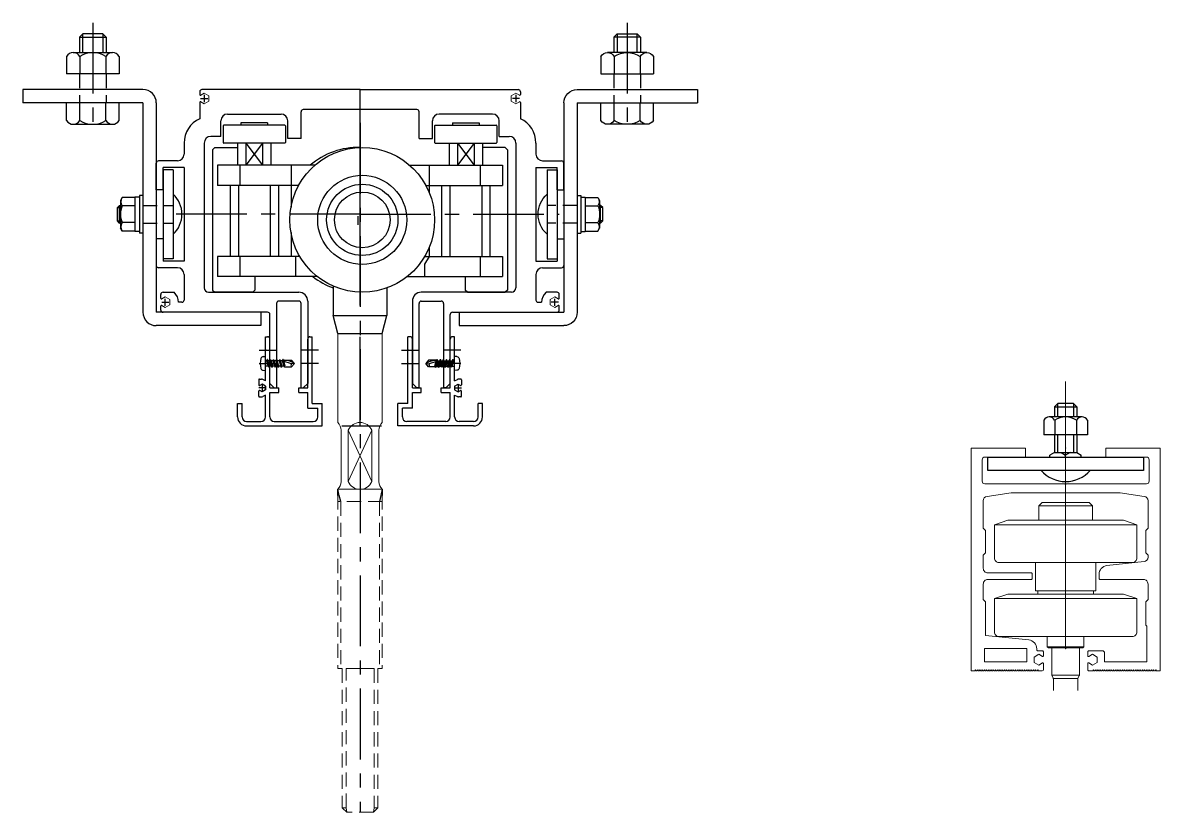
# Model space of a CAD drawing. Header units: inches. Extents: x 107967 to 757940, y -1505 to 368711.
# Drawn here: x 131889 to 136998, y 165905 to 169450 of the extents above; entities that cross this region are included whole.
import ezdxf

# ---------------------------------------------------------------- set-up
doc = ezdxf.new("R2010")
doc.units = ezdxf.units.IN
doc.header["$MEASUREMENT"] = 0
doc.linetypes.add('CENTER', pattern=[50.8, 31.75, -6.35, 6.35, -6.35])
doc.linetypes.add('HIDDEN', pattern=[9.525, 6.35, -3.175])
doc.layers.add('_ポイント', color=1, linetype='Continuous', plot=False)
doc.layers.add('_基準', color=1, linetype='CENTER')
doc.layers.add('_製品', color=4, linetype='Continuous')

# ---------------------------------------------------------------- blocks, each defined once
blk = doc.blocks.new('ｱﾙﾐﾚｰﾙ断面(1000)-3-1')
at = {"layer": '_ポイント'}
blk.add_point((0, -141), dxfattribs=at)
at = {"layer": '_基準', "ltscale": 0.005}
blk.add_line((0, -97), (0, 0), dxfattribs=at)
at = {"layer": '_基準'}
for q in [(-87.5, -56), (89.5, -56)]:
    blk.add_line((0, -56), q, dxfattribs=at)
at = {"layer": '_製品'}
for p, q in [((0, 0), (-71, 0)), ((0, 0), (71, 0)), ((-72, -1), (-72, -2.21)), ((-71.59, -4), (-68.41, -4)), ((-70, -2.41), (-70, -5.59)), ((71.59, -4), (68.41, -4)), ((70, -2.41), (70, -5.59)), ((72, -1), (72, -2.21)), ((-72, -5.79), (-72, -13.09)), ((-26.5, -22), (-26.5, -10)), ((25.5, -9), (-25.5, -9)), ((26.5, -22), (26.5, -10)), ((72, -5.79), (72, -13.09)), ((-62.5, -21), (-62.5, -14)), ((-59.5, -11), (-35.5, -11)), ((-32.5, -22), (-32.5, -14)), ((32.5, -22), (32.5, -14)), ((59.5, -11), (35.5, -11)), ((62.5, -21), (62.5, -14)), ((-79, -24), (-79, -29)), ((-70, -24), (-70, -89)), ((-62.5, -21), (-67, -21)), ((-26.5, -22), (-32.5, -22)), ((26.5, -22), (32.5, -22)), ((62.5, -21), (67, -21)), ((70, -24), (70, -89)), ((79, -24), (79, -29)), ((-91.5, -45), (-91.5, -33)), ((-82, -32), (-90.5, -32)), ((-88.5, -45), (-88.5, -35)), ((-79, -35), (-88.5, -35)), ((-79, -35), (-79, -77)), ((79, -35), (88.5, -35)), ((79, -35), (79, -77)), ((82, -32), (90.5, -32)), ((88.5, -45), (88.5, -35)), ((91.5, -45), (91.5, -33)), ((-88.5, -45), (-91.5, -45)), ((88.5, -45), (91.5, -45)), ((-88.5, -67), (-91.5, -67)), ((-91.5, -67), (-91.5, -79)), ((-88.5, -67), (-88.5, -77)), ((88.5, -67), (91.5, -67)), ((88.5, -67), (88.5, -77)), ((91.5, -67), (91.5, -79)), ((-82, -80), (-90.5, -80)), ((-79, -77), (-88.5, -77)), ((79, -77), (88.5, -77)), ((82, -80), (90.5, -80)), ((-79, -83), (-79, -94.5)), ((79, -83), (79, -94.5)), ((-88.5, -91), (-83.53, -91)), ((-68, -91), (-27.5, -91)), ((68, -91), (27.5, -91)), ((88.5, -91), (83.53, -91)), ((-89.5, -93.71), (-89.5, -92)), ((-89.09, -95.5), (-85.91, -95.5)), ((-87.5, -97.09), (-87.5, -93.91)), ((-80, -95.5), (-81.5, -95.5)), ((-37.5, -96), (-37.5, -134)), ((-27.5, -95), (-36.5, -95)), ((-26.5, -134), (-26.5, -96)), ((-23.5, -95), (-23.5, -132)), ((23.5, -95), (23.5, -132)), ((26.5, -134), (26.5, -96)), ((27.5, -95), (36.5, -95)), ((37.5, -96), (37.5, -134)), ((80, -95.5), (81.5, -95.5)), ((89.09, -95.5), (85.91, -95.5)), ((87.5, -97.09), (87.5, -93.91)), ((89.5, -93.71), (89.5, -92)), ((-89.5, -99), (-89.5, -97.29)), ((-41.5, -100), (-88.5, -100)), ((-40.5, -132), (-40.5, -101)), ((40.5, -132), (40.5, -101)), ((41.5, -100), (88.5, -100)), ((89.5, -99), (89.5, -97.29)), ((-40.5, -132), (-38.5, -134)), ((-25.5, -134), (-23.5, -132)), ((25.5, -134), (23.5, -132)), ((40.5, -132), (38.5, -134)), ((-38.5, -134), (-37.5, -134)), ((-26.5, -134), (-25.5, -134)), ((26.5, -134), (25.5, -134)), ((38.5, -134), (37.5, -134))]:
    blk.add_line(p, q, dxfattribs=at)
at = {"layer": '_製品', "lineweight": 9}
for p, q in [((-70, -1.58), (-71.55, -2.47)), ((-67.9, -2.79), (-70, -1.58)), ((-67.9, -5.21), (-67.9, -2.79)), ((67.9, -2.79), (70, -1.58)), ((67.9, -5.21), (67.9, -2.79)), ((70, -1.58), (71.55, -2.47)), ((-71.55, -5.53), (-70, -6.42)), ((-70, -6.42), (-67.9, -5.21)), ((70, -6.42), (67.9, -5.21)), ((71.55, -5.53), (70, -6.42)), ((-89.05, -93.97), (-87.5, -93.08)), ((-87.5, -97.92), (-89.05, -97.03)), ((-87.5, -93.08), (-85.4, -94.29)), ((-85.4, -96.71), (-87.5, -97.92)), ((-85.4, -94.29), (-85.4, -96.71)), ((87.5, -93.08), (85.4, -94.29)), ((85.4, -94.29), (85.4, -96.71)), ((85.4, -96.71), (87.5, -97.92)), ((89.05, -93.97), (87.5, -93.08)), ((87.5, -97.92), (89.05, -97.03))]:
    blk.add_line(p, q, dxfattribs=at)
at = {"layer": '_製品'}
for centre, radius, start, end in [((-71, -1), 1, 90, 180), ((-71.7, -2.21), 0.3, 180, 300), ((71, -1), 1, 0, 90), ((71.7, -2.21), 0.3, 240, 0), ((-71.7, -5.79), 0.3, 60, 180), ((-25.5, -10), 1, 90, 180), ((25.5, -10), 1, 0, 90), ((71.7, -5.79), 0.3, 0, 120), ((-67, -24), 12, 114.6243, 180), ((-59.5, -14), 3, 90, 180), ((-35.5, -14), 3, 0, 90), ((35.5, -14), 3, 90, 180), ((59.5, -14), 3, 0, 90), ((67, -24), 12, 0, 65.3757), ((-67, -24), 3, 90, 180), ((67, -24), 3, 0, 90), ((-82, -29), 3, 270, 0), ((82, -29), 3, 180, 270), ((-90.5, -33), 1, 90, 180), ((90.5, -33), 1, 0, 90), ((-90.5, -79), 1, 180, 270), ((-82, -83), 3, 0, 90), ((82, -83), 3, 90, 180), ((90.5, -79), 1, 270, 0), ((-88.5, -92), 1, 90, 180), ((-87.5, -95.5), 6, 0, 48.5904), ((-68, -89), 2, 180, 270), ((-27.5, -95), 4, 0, 90), ((27.5, -95), 4, 90, 180), ((68, -89), 2, 270, 0), ((87.5, -95.5), 6, 131.4096, 180), ((88.5, -92), 1, 0, 90), ((-89.2, -93.71), 0.3, 180, 300), ((-89.2, -97.29), 0.3, 60, 180), ((-80, -94.5), 1, 270, 0), ((-36.5, -96), 1, 90, 180), ((-27.5, -96), 1, 0, 90), ((27.5, -96), 1, 90, 180), ((36.5, -96), 1, 360, 90), ((80, -94.5), 1, 180, 270), ((89.2, -93.71), 0.3, 240, 0), ((89.2, -97.29), 0.3, 0, 120), ((-88.5, -99), 1, 180, 270), ((-41.5, -101), 1, 0, 90), ((41.5, -101), 1, 90, 180), ((88.5, -99), 1, 270, 0)]:
    blk.add_arc(centre, radius, start, end, dxfattribs=at)
blk = doc.blocks.new('丸テクス３．５×１３')
for p, q in [((-1.02, 3.07), (0, 3.16)), ((0, -3.14), (0, 3.16)), ((0.53, 1.25), (0, 1.25)), ((0.53, 1.25), (0.82, 1.76)), ((0.53, 1.25), (1.23, -1.24)), ((0.82, 1.76), (1.52, -1.74)), ((0.9, 1.76), (0.82, 1.76)), ((0.9, 1.76), (1.6, -1.74)), ((0.9, 1.76), (1.19, 1.25)), ((1.89, -1.24), (1.19, 1.25)), ((1.93, 1.25), (1.19, 1.25)), ((1.93, 1.25), (2.22, 1.76)), ((1.93, 1.25), (2.63, -1.24)), ((2.22, 1.76), (2.92, -1.74)), ((2.3, 1.76), (2.22, 1.76)), ((2.3, 1.76), (3, -1.74)), ((2.3, 1.76), (2.59, 1.25)), ((3.29, -1.24), (2.59, 1.25)), ((3.33, 1.25), (2.59, 1.25)), ((3.33, 1.25), (3.62, 1.76)), ((3.33, 1.25), (4.03, -1.24)), ((3.62, 1.76), (4.32, -1.74)), ((3.7, 1.76), (3.62, 1.76)), ((3.7, 1.76), (4.4, -1.74)), ((3.7, 1.76), (3.99, 1.25)), ((4.73, 1.25), (3.99, 1.25)), ((4.69, -1.24), (3.99, 1.25)), ((4.73, 1.25), (5.02, 1.76)), ((4.73, 1.25), (5.43, -1.24)), ((5.02, 1.76), (5.72, -1.74)), ((5.1, 1.76), (5.02, 1.76)), ((5.1, 1.76), (5.8, -1.74)), ((5.1, 1.76), (5.39, 1.25)), ((6.13, 1.25), (5.39, 1.25)), ((6.09, -1.24), (5.39, 1.25)), ((6.13, 1.25), (6.42, 1.76)), ((6.13, 1.25), (6.83, -1.24)), ((6.42, 1.76), (7.12, -1.74)), ((6.5, 1.76), (6.42, 1.76)), ((6.5, 1.76), (7.2, -1.74)), ((6.5, 1.76), (6.79, 1.25)), ((7.53, 1.25), (6.79, 1.25)), ((7.49, -1.24), (6.79, 1.25)), ((7.53, 1.25), (7.82, 1.76)), ((7.53, 1.25), (8.23, -1.24)), ((7.82, 1.76), (7.95, 1.11)), ((7.9, 1.76), (7.82, 1.76)), ((7.9, 1.76), (8.02, 1.15)), ((7.9, 1.76), (8.19, 1.25)), ((7.94, 1.1), (8.62, 1.5)), ((11.69, -0.22), (7.94, 1.1)), ((7.96, 1.09), (8.52, -1.74)), ((8.04, 1.06), (8.6, -1.74)), ((8.05, 1.5), (11.69, 1.5)), ((8.89, -1.24), (8.27, 0.97)), ((11.69, 1.5), (13, 0.01)), ((13, 0.01), (11.69, -0.22)), ((11.69, -1.48), (13, 0.01)), ((-1.02, -3.05), (0, -3.14)), ((1.23, -1.24), (0, -1.24)), ((1.23, -1.24), (1.52, -1.74)), ((1.6, -1.74), (1.52, -1.74)), ((1.6, -1.74), (1.89, -1.24)), ((2.63, -1.24), (1.89, -1.24)), ((2.63, -1.24), (2.92, -1.74)), ((3, -1.74), (2.92, -1.74)), ((3, -1.74), (3.29, -1.24)), ((4.03, -1.24), (3.29, -1.24)), ((4.03, -1.24), (4.32, -1.74)), ((4.4, -1.74), (4.32, -1.74)), ((4.4, -1.74), (4.69, -1.24)), ((5.43, -1.24), (4.69, -1.24)), ((5.43, -1.24), (4.69, -1.24)), ((5.43, -1.24), (5.72, -1.74)), ((5.8, -1.74), (5.72, -1.74)), ((5.8, -1.74), (6.09, -1.24)), ((6.83, -1.24), (6.09, -1.24)), ((6.83, -1.24), (6.09, -1.24)), ((6.83, -1.24), (7.12, -1.74)), ((7.2, -1.74), (7.12, -1.74)), ((7.2, -1.74), (7.49, -1.24)), ((8.23, -1.24), (7.49, -1.24)), ((8.23, -1.24), (7.49, -1.24)), ((8.23, -1.24), (8.52, -1.74)), ((8.6, -1.74), (8.52, -1.74)), ((8.6, -1.74), (8.89, -1.24)), ((8.75, -1.48), (11.69, -1.48))]:
    blk.add_line(p, q)
for centre, radius, start, end in [((6.09, 0.01), 8.4, 164.5066, 195.4935), ((-0.93, 1.95), 1.12, 95, 164.5066), ((8.39, -6.38), 7.88, 54.1607, 88.2832), ((-0.93, -1.94), 1.12, 195.4935, 265), ((12.3, -0.85), 0.875, 134.1306, 225.8694)]:
    blk.add_arc(centre, radius, start, end)
blk = doc.blocks.new('見切材(100)-2-1')
at = {"layer": '_製品'}
for p, q in [((-42.5, 40), (-41.5, 40)), ((-42.5, 20.18), (-42.5, 40)), ((-40.5, 17), (-40.5, 39)), ((-23.5, 17), (-23.5, 39)), ((-22.5, 40), (-21.5, 40)), ((-21.5, 10), (-21.5, 40)), ((21.5, 28.3), (21.5, 40)), ((22.5, 40), (21.5, 40)), ((23.5, 17), (23.5, 39)), ((40.5, 17), (40.5, 39)), ((42.5, 40), (41.5, 40)), ((42.5, 34.3), (42.5, 40)), ((-45.33, 34), (-37.67, 34)), ((-42.5, 34.3), (-42.2, 34)), ((-42.5, 33.7), (-42.2, 34)), ((-42.5, 28.3), (-42.5, 33.7)), ((-18.67, 34), (-26.33, 34)), ((-21.5, 34.3), (-21.8, 34)), ((-21.5, 33.7), (-21.8, 34)), ((18.67, 34), (26.33, 34)), ((21.5, 34.3), (21.8, 34)), ((21.5, 33.7), (21.8, 34)), ((45.33, 34), (37.67, 34)), ((42.5, 34.3), (42.2, 34)), ((42.5, 33.7), (42.2, 34)), ((42.5, 28.3), (42.5, 33.7)), ((-45.33, 28), (-37.67, 28)), ((-42.5, 28.3), (-42.2, 28)), ((-42.5, 27.7), (-42.2, 28)), ((-18.67, 28), (-26.33, 28)), ((-21.5, 28.3), (-21.8, 28)), ((-21.5, 27.7), (-21.8, 28)), ((18.67, 28), (26.33, 28)), ((21.5, 28.3), (21.8, 28)), ((21.5, 27.7), (21.8, 28)), ((21.5, 10), (21.5, 27.7)), ((45.33, 28), (37.67, 28)), ((42.5, 28.3), (42.2, 28)), ((42.5, 27.7), (42.2, 28)), ((42.5, 20.18), (42.5, 27.7)), ((-45.5, 20.7), (-45.5, 18.39)), ((-45.2, 21), (-44.2, 21)), ((-42.5, 20.18), (-43.7, 20.87)), ((42.5, 20.18), (43.7, 20.87)), ((45.2, 21), (44.2, 21)), ((45.5, 20.7), (45.5, 18.39)), ((-42.5, 17), (-45.5, 17)), ((-45.5, 13.3), (-45.5, 15.61)), ((-44, 18.73), (-45.05, 18.13)), ((-44, 15.27), (-45.05, 15.87)), ((-42.5, 17.87), (-44, 18.73)), ((-44, 18.73), (-44, 15.27)), ((-42.5, 16.13), (-44, 15.27)), ((-42.5, 16.13), (-42.5, 17.87)), ((-42.5, 17.87), (-42.5, 16.13)), ((-40.5, 17), (-36.5, 17)), ((-36.5, 15), (-36.5, 17)), ((-27.5, 17), (-23.5, 17)), ((-27.5, 15), (-27.5, 17)), ((23.5, 17), (27.5, 17)), ((27.5, 15), (27.5, 17)), ((36.5, 17), (40.5, 17)), ((36.5, 15), (36.5, 17)), ((42.5, 17.87), (44, 18.73)), ((42.5, 17.87), (42.5, 16.13)), ((42.5, 17), (45.5, 17)), ((42.5, 16.13), (44, 15.27)), ((44, 18.73), (44, 15.27)), ((44, 18.73), (45.05, 18.13)), ((44, 15.27), (45.05, 15.87)), ((45.5, 13.3), (45.5, 15.61)), ((-45.2, 13), (-44.2, 13)), ((-42.5, 13.82), (-43.7, 13.13)), ((-42.5, 4), (-42.5, 13.82)), ((-40.5, 4), (-40.5, 15)), ((-40.5, 15), (-36.5, 15)), ((-27.5, 15), (-23.5, 15)), ((-23.5, 8), (-23.5, 15)), ((23.5, 8), (23.5, 15)), ((23.5, 15), (27.5, 15)), ((36.5, 15), (40.5, 15)), ((40.5, 4), (40.5, 15)), ((42.5, 4), (42.5, 13.82)), ((42.5, 13.82), (43.7, 13.13)), ((45.2, 13), (44.2, 13)), ((-55, 4), (-55, 10)), ((-55, 10), (-53, 10)), ((-53, 4), (-53, 10)), ((-23.5, 8), (-19, 8)), ((-21.5, 10), (-17, 10)), ((-19, 4), (-19, 8)), ((-17, 0), (-17, 10)), ((17, 0), (17, 10)), ((21.5, 10), (17, 10)), ((19, 4), (19, 8)), ((23.5, 8), (19, 8)), ((53, 4), (53, 10)), ((55, 10), (53, 10)), ((55, 4), (55, 10)), ((-51, 2), (-44.5, 2)), ((-51, 0), (-17, 0)), ((-38.5, 2), (-21, 2)), ((51, 0), (17, 0)), ((38.5, 2), (21, 2)), ((51, 2), (44.5, 2)), ((-8.16, 0), (9.66, 0))]:
    blk.add_line(p, q, dxfattribs=at)
at = {"layer": '_製品', "ltscale": 0.005}
blk.add_line((0, 0), (0, 40), dxfattribs=at)
at = {"layer": '_製品'}
for centre, radius, start, end in [((-41.5, 39), 1, 360, 90), ((-22.5, 39), 1, 90, 180), ((22.5, 39), 1, 0, 90), ((41.5, 39), 1, 90, 180), ((-45.2, 20.7), 0.3, 90, 180), ((-44.2, 20), 1, 60, 90), ((44.2, 20), 1, 90, 120), ((45.2, 20.7), 0.3, 0, 90), ((-45.2, 18.39), 0.3, 180, 300), ((-45.2, 15.61), 0.3, 60, 180), ((45.2, 18.39), 0.3, 240, 0), ((45.2, 15.61), 0.3, 360, 120), ((-45.2, 13.3), 0.3, 180, 270), ((-44.2, 14), 1, 270, 300), ((44.2, 14), 1, 240, 270), ((45.2, 13.3), 0.3, 270, 360), ((-51, 4), 4, 180, 270), ((-51, 4), 2, 180, 270), ((-44.5, 4), 2, 270, 0), ((-38.5, 4), 2, 180, 270), ((-21, 4), 2, 270, 0), ((21, 4), 2, 180, 270), ((38.5, 4), 2, 270, 0), ((44.5, 4), 2, 180, 270), ((51, 4), 4, 270, 0), ((51, 4), 2, 270, 0)]:
    blk.add_arc(centre, radius, start, end, dxfattribs=at)
blk.add_blockref('丸テクス３．５×１３', (-42.5, 28.02), dxfattribs=at)
at = {"layer": '_製品', "xscale": -1}
blk.add_blockref('丸テクス３．５×１３', (42.5, 28.02), dxfattribs=at)
blk = doc.blocks.new('ﾛｰﾗｰ(1000)-3-1')
at = {"layer": '_製品'}
for p, q in [((-61.5, 42.2), (-61.5, 34.8)), ((-33.8, 42.5), (-61.2, 42.5)), ((-53.5, 43.5), (-53.5, 42.5)), ((-41.5, 43.5), (-53.5, 43.5)), ((-41.5, 43.5), (-41.5, 42.5)), ((-33.5, 42.2), (-33.5, 34.8)), ((33.5, 42.2), (33.5, 34.8)), ((33.8, 42.5), (61.2, 42.5)), ((41.5, 43.5), (41.5, 42.5)), ((41.5, 43.5), (53.5, 43.5)), ((53.5, 43.5), (53.5, 42.5)), ((61.5, 42.2), (61.5, 34.8)), ((-65.2, 32.5), (-66.2, 31.5)), ((-66.2, 31.5), (-66.2, -31.5)), ((-65.2, 32.5), (-55, 32.5)), ((-33.8, 34.5), (-61.2, 34.5)), ((-51.24, 34.5), (-43.76, 24.5)), ((-43.76, 34.5), (-51.24, 24.5)), ((33.8, 34.5), (61.2, 34.5)), ((43.76, 34.5), (51.24, 24.5)), ((51.24, 34.5), (43.76, 24.5)), ((65.2, 32.5), (55, 32.5)), ((65.2, 32.5), (66.2, 31.5)), ((66.2, 31.5), (66.2, -31.5)), ((-64, 24.5), (-64, 15.5)), ((-20.35, 24.5), (-64, 24.5)), ((-54, 24.5), (-54, 15.5)), ((-31, 24.5), (-31, 15.5)), ((22.35, 24.5), (64, 24.5)), ((31, 24.5), (31, 15.5)), ((54, 24.5), (54, 15.5)), ((64, 24.5), (64, 15.5)), ((-27.57, 15.5), (-64, 15.5)), ((-54.65, 15.5), (-54.65, -16.5)), ((-40.35, 15.5), (-40.35, -16.5)), ((29.57, 15.5), (64, 15.5)), ((40.35, 15.5), (40.35, -16.5)), ((54.65, 15.5), (54.65, -16.5)), ((-27, -16.5), (-64, -16.5)), ((-64, -16.5), (-64, -25.5)), ((-54, -16.5), (-54, -25.5)), ((-29, -16.5), (-29, -25.5)), ((31, -16.5), (29, -19.96)), ((29, -16.5), (64, -16.5)), ((29, -19.96), (29, -25.5)), ((54, -16.5), (54, -25.5)), ((64, -16.5), (64, -25.5)), ((-19.15, -25.5), (-64, -25.5)), ((-47.2, -25.5), (-47.2, -31.5)), ((21.15, -25.5), (64, -25.5)), ((47.2, -25.5), (47.2, -31.5)), ((-12, -29.79), (-12, -43)), ((12, -30.58), (12, -43)), ((-66.2, -31.5), (-65.2, -32.5)), ((-48.2, -32.5), (-65.2, -32.5)), ((-48.2, -32.5), (-47.2, -31.5)), ((48.2, -32.5), (47.2, -31.5)), ((48.2, -32.5), (65.2, -32.5)), ((66.2, -31.5), (65.2, -32.5))]:
    blk.add_line(p, q, dxfattribs=at)
at = {"layer": '_製品', "ltscale": 0.5}
for p, q in [((-55, 34.5), (-55, 24.5)), ((-51.24, 34.5), (-51.24, 24.5)), ((-43.76, 34.5), (-43.76, 24.5)), ((-40, 34.5), (-40, 24.5)), ((40, 34.5), (40, 24.5)), ((43.76, 34.5), (43.76, 24.5)), ((51.24, 34.5), (51.24, 24.5)), ((55, 34.5), (55, 24.5)), ((-58.35, 15.5), (-58.35, -16.5)), ((-36.65, 15.5), (-36.65, -16.5)), ((36.65, 15.5), (36.65, -16.5)), ((58.35, 15.5), (58.35, -16.5)), ((-1, 1.64), (-1, -2.18))]:
    blk.add_line(p, q, dxfattribs=at)
at = {"layer": '_製品', "ltscale": 0.75}
for p, q in [((-31, 24.5), (-31, 5.68)), ((31, 15.5), (31, 12.5)), ((-31, -5.68), (-31, -16.5)), ((31, -12.5), (31, -16.5))]:
    blk.add_line(p, q, dxfattribs=at)
at = {"layer": '_製品'}
for radius in [32.5, 20, 16, 12.5]:
    blk.add_circle((1, 0), radius, dxfattribs=at)
for centre, radius, start, end in [((-61.2, 42.2), 0.3, 90, 180), ((-33.8, 42.2), 0.3, 0, 90), ((33.8, 42.2), 0.3, 90, 180), ((61.2, 42.2), 0.3, 0, 90), ((-61.2, 34.8), 0.3, 180, 270), ((-33.8, 34.8), 0.3, 270, 0), ((-1, 0), 32.5, 88.2368, 131.0753), ((33.8, 34.8), 0.3, 180, 270), ((61.2, 34.8), 0.3, 270, 0), ((-1, 0), 32.5, 231.6851, 250.2168)]:
    blk.add_arc(centre, radius, start, end, dxfattribs=at)
blk = doc.blocks.new('A$C0D1D47B7')
at = {"layer": '_ポイント', "lineweight": 15}
blk.add_point((0, 8.5), dxfattribs=at)
at = {"layer": '_基準'}
blk.add_line((0, 134.5), (0, -175), dxfattribs=at)
at = {"layer": '_製品'}
for p, q in [((-10, 40), (-12, 48)), ((-12, 48), (12, 48)), ((10, 40), (12, 48)), ((-10, 40), (10, 40)), ((-10, -32.7), (-10, -30)), ((10, -30), (10, -32.7))]:
    blk.add_line(p, q, dxfattribs=at)
at = {"layer": '_製品', "lineweight": 15}
for p, q in [((-10, 40), (-10, 0)), ((10, 40), (10, 0)), ((-8.5, -3.5), (-8.5, -26.5)), ((-5.27, -3.5), (5.27, -26.5)), ((-5.27, -26.5), (5.27, -3.5)), ((-5.27, -3.5), (-5.27, -26.5)), ((5.27, -3.5), (5.27, -26.5)), ((8.5, -3.5), (8.5, -26.5)), ((10, -30), (-10, -30)), ((-9.33, -32.85), (-10, -30)), ((9.35, -32.75), (10, -30))]:
    blk.add_line(p, q, dxfattribs=at)
at = {"layer": '_製品', "color": 6, "linetype": 'HIDDEN', "lineweight": 15}
for p, q in [((-10, -32.7), (-10, -110.5)), ((10, -35.5), (-10, -35.5)), ((-8.7, -35.5), (-8.7, -110.5)), ((8.7, -35.5), (8.7, -110.5)), ((10, -32.7), (10, -110.5)), ((-8, -110.5), (-10, -110.5)), ((-8, -110.5), (-8, -173)), ((-6.3, -173), (-6.3, -110.5)), ((0, -110.5), (-6.3, -110.5)), ((6.3, -110.5), (0, -110.5)), ((6.3, -110.5), (6.3, -173)), ((8, -110.5), (8, -173)), ((10, -110.5), (8, -110.5)), ((-6, -175), (-8, -173)), ((-8, -173), (-6.3, -173)), ((-6.3, -173), (-6, -175)), ((6, -175), (6.3, -173)), ((6, -175), (8, -173)), ((6.3, -173), (8, -173)), ((6, -175), (-6, -175))]:
    blk.add_line(p, q, dxfattribs=at)
at = {"layer": '_製品', "color": 6, "linetype": 'HIDDEN'}
for p, q in [((-8.7, -35.5), (-9.36, -32.7)), ((9.36, -32.7), (8.7, -35.5))]:
    blk.add_line(p, q, dxfattribs=at)
at = {"layer": '_製品', "lineweight": 15}
for centre, radius, start, end in [((-13.5, -3.57), 5, 0.8161, 45.5812), ((0, -5.71), 5.71, 22.8008, 157.1992), ((13.5, -3.57), 5, 134.4189, 179.184), ((-13.5, -26.43), 5, 314.4188, 359.1839), ((0, -24.29), 5.71, 202.8008, 337.1992), ((13.5, -26.43), 5, 180.8161, 225.5812)]:
    blk.add_arc(centre, radius, start, end, dxfattribs=at)
blk.add_blockref('ﾛｰﾗｰ(1000)-3-1', (0, 91))
blk = doc.blocks.new('A$C7D13325D')
at = {"layer": '_基準'}
blk.add_line((-32.5, 125.5), (-32.5, 74.9), dxfattribs=at)
at = {"layer": '_製品'}
for p, q in [((-38.5, 119), (-37, 120.5)), ((-38.5, 119), (-38.5, 112.1)), ((-38.5, 119), (-26.5, 119)), ((-37, 112.1), (-37, 120.5)), ((-28, 120.5), (-37, 120.5)), ((-28, 120.5), (-28, 112.1)), ((-28, 120.5), (-26.5, 119)), ((-26.5, 119), (-26.5, 112.1)), ((-44.28, 110.4), (-44.28, 102.5)), ((-41.33, 112.1), (-23.67, 112.1)), ((-38.39, 110.4), (-38.39, 102.5)), ((-26.61, 110.4), (-26.61, 102.5)), ((-20.72, 110.4), (-20.72, 102.5)), ((-20.72, 102.5), (-44.28, 102.5)), ((-10, 95.5), (-64, 95.5)), ((-64, 95.5), (-64, 89.5)), ((-10, 89.5), (-64, 89.5)), ((-44.28, 81.6), (-44.28, 89.5)), ((-20.72, 89.5), (-44.28, 89.5)), ((-38.39, 81.6), (-38.39, 89.5)), ((-26.61, 81.6), (-26.61, 89.5)), ((-20.72, 81.6), (-20.72, 89.5)), ((-10, 89.5), (-10, -4.5)), ((-4, 89.5), (-4, -4.5)), ((-41.33, 79.9), (-23.67, 79.9)), ((3.5, 59.5), (-1, 59.5)), ((-1, 59.5), (-1, 19.5)), ((3.5, 59.5), (3.5, 19.5)), ((-19.38, 47.01), (-20.1, 45.75)), ((-13.6, 47.01), (-19.38, 47.01)), ((-13.6, 47.2), (-13.6, 31.8)), ((-11.6, 47.2), (-13.6, 47.2)), ((-13.6, 47.01), (-13.6, 31.99)), ((-11.6, 48), (-11.6, 31)), ((-10, 48), (-11.6, 48)), ((-10, 48), (-10, 31)), ((3.5, 48.5), (3.5, 30.5)), ((-21.5, 42.5), (-20.5, 43.5)), ((-21.5, 36.5), (-21.5, 42.5)), ((-21.5, 42.5), (-20.1, 42.5)), ((-20.5, 43.5), (-20.1, 43.5)), ((-20.5, 35.5), (-20.5, 43.5)), ((-20.1, 45.75), (-20.1, 33.25)), ((-13.6, 43.25), (-19.38, 43.25)), ((-21.5, 36.5), (-20.1, 36.5)), ((-20.5, 35.5), (-21.5, 36.5)), ((-20.5, 35.5), (-20.1, 35.5)), ((-19.38, 31.99), (-20.1, 33.25)), ((-13.6, 35.75), (-19.38, 35.75)), ((-13.6, 31.99), (-19.38, 31.99)), ((-11.6, 31.8), (-13.6, 31.8)), ((-10, 31), (-11.6, 31)), ((3.5, 19.5), (-1, 19.5)), ((43, -4.5), (-4, -4.5)), ((43, -4.5), (43, -10.5)), ((43, -10.5), (-4, -10.5))]:
    blk.add_line(p, q, dxfattribs=at)
at = {"layer": '_製品', "color": 46, "linetype": 'HIDDEN'}
for p, q in [((-38.5, 102.5), (-38.5, 89.5)), ((-26.5, 102.5), (-26.5, 89.5)), ((-10, 43.5), (3.5, 43.5)), ((-10, 35.5), (3.5, 35.5))]:
    blk.add_line(p, q, dxfattribs=at)
at = {"layer": '_製品'}
for centre, radius, start, end in [((-41.33, 108.7), 3.4, 29.9952, 150.0049), ((-32.5, 101.05), 11.05, 57.7935, 122.2065), ((-23.67, 108.7), 3.4, 29.9951, 150.0048), ((-10, 89.5), 6, 0, 90), ((-41.33, 83.3), 3.4, 209.9951, 330.0048), ((-32.5, 90.95), 11.05, 237.7935, 302.2065), ((-23.67, 83.3), 3.4, 209.9952, 330.0049), ((-16.13, 45.13), 3.75, 150, 210), ((-4.62, 39.5), 12.12, 312.075, 47.925), ((-10.02, 39.5), 10.08, 158.1346, 201.8654), ((-16.13, 33.87), 3.75, 150, 210), ((-4, -4.5), 6, 180, 270)]:
    blk.add_arc(centre, radius, start, end, dxfattribs=at)
blk = doc.blocks.new('*U296')
at = {"layer": '_製品'}
for name, p in [('A$C7D13325D', (-87.5, -95.5)), ('A$C0D1D47B7', (0, -149.5)), ('見切材(100)-2-1', (0, -151))]:
    blk.add_blockref(name, p, dxfattribs=at)
at = {"layer": '_製品', "xscale": -1, "rotation": 359.9999999999948}
blk.add_blockref('A$C7D13325D', (87.5, -95.5), dxfattribs=at)
at = {"layer": '_製品', "color": 0}
blk.add_blockref('ｱﾙﾐﾚｰﾙ断面(1000)-3-1', (0, 0), dxfattribs=at)
blk = doc.blocks.new('*U206')
at = {"color": 1, "linetype": 'ByBlock', "lineweight": 15}
blk.add_line((0, -90), (0, 30), dxfattribs=at)
at = {"color": 0, "linetype": 'ByBlock'}
for p, q in [((-5, 18.5), (-3.5, 20)), ((-5, 18.5), (5, 18.5)), ((-5, 18.5), (-5, 14)), ((-3.5, 14), (-3.5, 20)), ((3.5, 20), (-3.5, 20)), ((3.5, 20), (5, 18.5)), ((3.5, 20), (3.5, 14)), ((5, 18.5), (5, 14)), ((-9.82, 12.58), (-9.82, 6)), ((7.36, 14), (-7.38, 14)), ((-4.91, 12.58), (-4.91, 6)), ((4.91, 12.58), (4.91, 6)), ((9.82, 12.58), (9.82, 6)), ((9.82, 6), (-9.82, 6)), ((-5, 6), (-5, -2)), ((-3.5, -2), (-3.5, 6)), ((3.5, 6), (3.5, -2)), ((5, 6), (5, -2)), ((-5, -2), (-7.05, -3.18)), ((-7.05, -4), (-7.05, -3.18)), ((-5, -2), (5, -2)), ((-2.05, -2), (0, -3.18)), ((2.05, -2), (0, -3.18)), ((0, -4), (0, -3.18)), ((5, -2), (7.05, -3.18)), ((7.05, -4), (7.05, -3.18))]:
    blk.add_line(p, q, dxfattribs=at)
at = {"color": 0, "linetype": 'ByBlock', "lineweight": 15}
for p, q in [((-12.5, -64.06), (0, -64.06)), ((-12.5, -64.06), (-12.5, -65.56)), ((12.5, -64.06), (0, -64.06)), ((12.5, -64.06), (12.5, -65.56)), ((-36.5, -90), (-17.5, -90)), ((-36.5, -96), (-36.5, -90)), ((-17.5, -96), (-17.5, -90)), ((-36.5, -96), (-17.5, -96)), ((-10, -99.5), (-10, -96.73)), ((-40.5, -99.5), (-40.84, -99.93)), ((-40.16, -99.93), (-40.5, -99.5)), ((-39.5, -99.5), (-39.84, -99.93)), ((-39.16, -99.93), (-39.5, -99.5)), ((-38.5, -99.5), (-38.84, -99.93)), ((-38.16, -99.93), (-38.5, -99.5)), ((-37.5, -99.5), (-37.84, -99.93)), ((-37.16, -99.93), (-37.5, -99.5)), ((-36.5, -99.5), (-36.84, -99.93)), ((-36.16, -99.93), (-36.5, -99.5)), ((-35.5, -99.5), (-35.84, -99.93)), ((-35.16, -99.93), (-35.5, -99.5)), ((-34.5, -99.5), (-34.84, -99.93)), ((-34.16, -99.93), (-34.5, -99.5)), ((-33.5, -99.5), (-33.84, -99.93)), ((-33.16, -99.93), (-33.5, -99.5)), ((-32.5, -99.5), (-32.84, -99.93)), ((-32.16, -99.93), (-32.5, -99.5)), ((-31.5, -99.5), (-31.84, -99.93)), ((-31.16, -99.93), (-31.5, -99.5)), ((-30.5, -99.5), (-30.84, -99.93)), ((-30.16, -99.93), (-30.5, -99.5)), ((-29.5, -99.5), (-29.84, -99.93)), ((-29.16, -99.93), (-29.5, -99.5)), ((-28.5, -99.5), (-28.84, -99.93)), ((-28.16, -99.93), (-28.5, -99.5)), ((-27.5, -99.5), (-27.84, -99.93)), ((-27.16, -99.93), (-27.5, -99.5)), ((-26.5, -99.5), (-26.84, -99.93)), ((-26.16, -99.93), (-26.5, -99.5)), ((-25.5, -99.5), (-25.84, -99.93)), ((-25.16, -99.93), (-25.5, -99.5)), ((-24.5, -99.5), (-24.84, -99.93)), ((-24.16, -99.93), (-24.5, -99.5)), ((-23.5, -99.5), (-23.84, -99.93)), ((-23.16, -99.93), (-23.5, -99.5)), ((-22.5, -99.5), (-22.84, -99.93)), ((-22.16, -99.93), (-22.5, -99.5)), ((-21.5, -99.5), (-21.84, -99.93)), ((-21.16, -99.93), (-21.5, -99.5)), ((-20.5, -99.5), (-20.84, -99.93)), ((-20.16, -99.93), (-20.5, -99.5)), ((-19.5, -99.5), (-19.84, -99.93)), ((-19.16, -99.93), (-19.5, -99.5)), ((-18.5, -99.5), (-18.84, -99.93)), ((-18.16, -99.93), (-18.5, -99.5)), ((-17.5, -99.5), (-17.84, -99.93)), ((-17.16, -99.93), (-17.5, -99.5)), ((-16.5, -99.5), (-16.84, -99.93)), ((-16.16, -99.93), (-16.5, -99.5)), ((-15.5, -99.5), (-15.84, -99.93)), ((-15.16, -99.93), (-15.5, -99.5)), ((-14.5, -99.5), (-14.84, -99.93)), ((-14.16, -99.93), (-14.5, -99.5)), ((-13.5, -99.5), (-13.84, -99.93)), ((-13.16, -99.93), (-13.5, -99.5)), ((-12.5, -99.5), (-12.84, -99.93)), ((-12.16, -99.93), (-12.5, -99.5)), ((-10.5, -100), (-12, -100)), ((-6.14, -102.08), (-5.61, -103.14)), ((6.14, -102.08), (5.61, -103.14)), ((12.16, -99.93), (12.5, -99.5)), ((12.5, -99.5), (12.84, -99.93)), ((13.16, -99.93), (13.5, -99.5)), ((13.5, -99.5), (13.84, -99.93)), ((14.16, -99.93), (14.5, -99.5)), ((14.5, -99.5), (14.84, -99.93)), ((15.16, -99.93), (15.5, -99.5)), ((15.5, -99.5), (15.84, -99.93)), ((16.16, -99.93), (16.5, -99.5)), ((16.5, -99.5), (16.84, -99.93)), ((17.16, -99.93), (17.5, -99.5)), ((17.5, -99.5), (17.84, -99.93)), ((18.16, -99.93), (18.5, -99.5)), ((18.5, -99.5), (18.84, -99.93)), ((19.16, -99.93), (19.5, -99.5)), ((19.5, -99.5), (19.84, -99.93)), ((20.16, -99.93), (20.5, -99.5)), ((20.5, -99.5), (20.84, -99.93)), ((21.16, -99.93), (21.5, -99.5)), ((21.5, -99.5), (21.84, -99.93)), ((22.16, -99.93), (22.5, -99.5)), ((22.5, -99.5), (22.84, -99.93)), ((23.16, -99.93), (23.5, -99.5)), ((23.5, -99.5), (23.84, -99.93)), ((24.16, -99.93), (24.5, -99.5)), ((24.5, -99.5), (24.84, -99.93)), ((25.16, -99.93), (25.5, -99.5)), ((25.5, -99.5), (25.84, -99.93)), ((26.16, -99.93), (26.5, -99.5)), ((26.5, -99.5), (26.84, -99.93)), ((27.16, -99.93), (27.5, -99.5)), ((27.5, -99.5), (27.84, -99.93)), ((28.16, -99.93), (28.5, -99.5)), ((28.5, -99.5), (28.84, -99.93)), ((29.16, -99.93), (29.5, -99.5)), ((29.5, -99.5), (29.84, -99.93)), ((30.16, -99.93), (30.5, -99.5)), ((30.5, -99.5), (30.84, -99.93)), ((31.16, -99.93), (31.5, -99.5)), ((31.5, -99.5), (31.84, -99.93)), ((32.16, -99.93), (32.5, -99.5)), ((32.5, -99.5), (32.84, -99.93)), ((33.16, -99.93), (33.5, -99.5)), ((33.5, -99.5), (33.84, -99.93)), ((34.16, -99.93), (34.5, -99.5)), ((34.5, -99.5), (34.84, -99.93)), ((35.16, -99.93), (35.5, -99.5)), ((35.5, -99.5), (35.84, -99.93)), ((36.16, -99.93), (36.5, -99.5)), ((36.5, -99.5), (36.84, -99.93)), ((37.16, -99.93), (37.5, -99.5)), ((37.5, -99.5), (37.84, -99.93)), ((38.16, -99.93), (38.5, -99.5)), ((38.5, -99.5), (38.84, -99.93)), ((39.16, -99.93), (39.5, -99.5)), ((39.5, -99.5), (39.84, -99.93))]:
    blk.add_line(p, q, dxfattribs=at)
for points in [[(-40.84, -99.93, -0.226384), (-41, -100), (-42.3, -100, -0.414214), (-42.5, -99.8), (-42.5, -0.2, -0.414214), (-42.3, 0), (-18, 0), (-18, -4), (-36.3, -4, 0.414214), (-37.5, -5.2), (-37.5, -14.8, 0.414214), (-36.3, -16), (-0.3, -16), (0, -16.3), (0.3, -16), (36.3, -16, 0.414214), (37.5, -14.8), (37.5, -5.2, 0.414214), (36.3, -4), (18, -4), (18, 0), (42.3, 0, -0.414214), (42.5, -0.2), (42.5, -99.8, -0.414214), (42.3, -100), (41, -100, -0.226384), (40.84, -99.93), (40.5, -99.5), (40.16, -99.93)], [(-10.45, -93.53, 0.57735), (-10, -93.27), (-10, -91.5, 0.414214), (-10.5, -91), (-12.5, -91, -0.414214), (-13, -90.5), (-13, -90.1, 0.383864), (-16.58, -86.12), (-36, -84.08), (-36, -69), (-37, -68), (-37, -61, -0.414214), (-35, -59), (-15.5, -59, 0.414214), (-15, -58.5), (-15, -56.5, 0.414214), (-15.5, -56), (-35, -56, -0.414214), (-37, -54), (-37, -48), (-36, -47), (-36, -37), (-37, -36), (-37, -23.65, -0.369911), (-35.31, -21.67), (-24.5, -20), (24.5, -20), (35.31, -21.67, -0.369911), (37, -23.65), (37, -36), (36, -37), (36, -47), (37, -48), (37, -48.98, -0.383864), (35.21, -50.97), (18.58, -52.71, 0.383864), (15, -56.69), (15, -58.5, 0.414214), (15.5, -59), (35, -59, -0.414214), (37, -61), (37, -68), (36, -69), (36, -79.5), (36.5, -80), (36.5, -96), (17.5, -96), (17.5, -92, 0.414214), (16.5, -91), (10.5, -91, 0.414214), (10, -91.5), (10, -93.27, 0.57735), (10.45, -93.53)], [(-32, -67.56), (-32, -82.56, 0.414214), (-30, -84.56), (0, -84.56), (30, -84.56, 0.414214), (32, -82.56), (32, -67.56)], [(-6.14, -102.08, -0.116434), (-6.25, -101.63), (-6.25, -89.66)], [(6.14, -102.08, 0.116434), (6.25, -101.63), (6.25, -89.66)], [(10.45, -96.47, 0.57735), (10, -96.73), (10, -99.5, 0.414214), (10.5, -100), (12, -100, 0.226384), (12.16, -99.93)]]:
    blk.add_lwpolyline(points, format="xyb", dxfattribs=at)
at = {"color": 0, "linetype": 'ByBlock'}
blk.add_lwpolyline([(-35, -10), (-35, -4), (35, -4), (35, -10)], close=True, dxfattribs=at)
at = {"color": 0, "linetype": 'ByBlock', "lineweight": 15}
for points in [[(12, -25.86), (10.5, -24.36), (-10.5, -24.36), (-12, -25.86)], [(-12, -32.36), (-12, -25.86), (12, -25.86), (12, -32.36)], [(32, -34.36), (26, -32.36), (0, -32.36), (-26, -32.36), (-32, -34.36)], [(13.5, -51.36), (13.5, -64.06), (-13.5, -64.06), (-13.5, -51.36)], [(-8.25, -84.56), (-8.25, -89.16), (8.25, -89.16), (7.75, -89.66), (0, -89.66), (-7.75, -89.66), (-8.25, -89.16)], [(8.25, -84.56), (8.25, -89.16)], [(-10.45, -96.47), (-12.1, -97.42), (-14.2, -96.21), (-14.2, -93.79), (-12.1, -92.58), (-10.45, -93.53)], [(10.45, -93.53), (12.1, -92.58), (14.2, -93.79), (14.2, -96.21), (12.1, -97.42), (10.45, -96.47)], [(-6.22, -101.87), (6.22, -101.87)], [(-5.53, -103.36), (5.53, -103.36)], [(-5.5, -108.8), (-5.5, -103.35)], [(5.5, -108.8), (5.5, -103.35)]]:
    blk.add_lwpolyline(points, dxfattribs=at)
blk.add_lwpolyline([(0, -51.36), (-30, -51.36, -0.414214), (-32, -49.36), (-32, -34.36), (0, -34.36), (32, -34.36), (32, -49.36, -0.414214), (30, -51.36)], format="xyb", close=True, dxfattribs=at)
blk.add_lwpolyline([(0, -67.56), (-32, -67.56), (-26, -65.56), (0, -65.56), (26, -65.56), (32, -67.56)], close=True, dxfattribs=at)
at = {"color": 0, "linetype": 'ByBlock'}
for centre, radius, start, end in [((-7.38, 11.17), 2.83, 29.8172, 149.8269), ((0, 4.79), 9.21, 57.7935, 122.2065), ((7.36, 11.17), 2.83, 29.9951, 150.0048), ((0, -0.4), 14.6, 221.1121, 318.8879)]:
    blk.add_arc(centre, radius, start, end, dxfattribs=at)
at = {"color": 0, "linetype": 'ByBlock', "lineweight": 15}
for centre, radius, start, end in [((-10.3, -96.73), 0.3, 0, 120), ((-40, -99.8), 0.2, 218.9767, 321.0233), ((-39, -99.8), 0.2, 218.9767, 321.0233), ((-38, -99.8), 0.2, 218.9767, 321.0233), ((-37, -99.8), 0.2, 218.9767, 321.0233), ((-36, -99.8), 0.2, 218.9767, 321.0233), ((-35, -99.8), 0.2, 218.9767, 321.0233), ((-34, -99.8), 0.2, 218.9767, 321.0233), ((-33, -99.8), 0.2, 218.9767, 321.0233), ((-32, -99.8), 0.2, 218.9767, 321.0233), ((-31, -99.8), 0.2, 218.9767, 321.0233), ((-30, -99.8), 0.2, 218.9767, 321.0233), ((-29, -99.8), 0.2, 218.9767, 321.0233), ((-28, -99.8), 0.2, 218.9767, 321.0233), ((-27, -99.8), 0.2, 218.9767, 321.0233), ((-26, -99.8), 0.2, 218.9767, 321.0233), ((-25, -99.8), 0.2, 218.9767, 321.0233), ((-24, -99.8), 0.2, 218.9767, 321.0233), ((-23, -99.8), 0.2, 218.9767, 321.0233), ((-22, -99.8), 0.2, 218.9767, 321.0233), ((-21, -99.8), 0.2, 218.9767, 321.0233), ((-20, -99.8), 0.2, 218.9767, 321.0233), ((-20, -99.8), 0.2, 218.9767, 270), ((-19, -99.8), 0.2, 218.9767, 321.0233), ((-18, -99.8), 0.2, 218.9767, 321.0233), ((-17, -99.8), 0.2, 218.9767, 321.0233), ((-17, -99.8), 0.2, 218.9767, 270), ((-16, -99.8), 0.2, 218.9767, 321.0233), ((-15, -99.8), 0.2, 218.9767, 321.0233), ((-14, -99.8), 0.2, 218.9767, 321.0233), ((-13, -99.8), 0.2, 218.9767, 270), ((-13, -99.8), 0.2, 218.9767, 321.0233), ((-12, -99.8), 0.2, 218.9767, 270), ((-10.5, -99.5), 0.5, 270, 0), ((13, -99.8), 0.2, 218.9767, 321.0233), ((13, -99.8), 0.2, 270, 321.0233), ((14, -99.8), 0.2, 218.9767, 321.0233), ((15, -99.8), 0.2, 218.9767, 321.0233), ((16, -99.8), 0.2, 218.9767, 321.0233), ((17, -99.8), 0.2, 218.9767, 321.0233), ((17, -99.8), 0.2, 270, 321.0233), ((18, -99.8), 0.2, 218.9767, 321.0233), ((19, -99.8), 0.2, 218.9767, 321.0233), ((20, -99.8), 0.2, 218.9767, 321.0233), ((20, -99.8), 0.2, 270, 321.0233), ((21, -99.8), 0.2, 218.9767, 321.0233), ((22, -99.8), 0.2, 218.9767, 321.0233), ((23, -99.8), 0.2, 218.9767, 321.0233), ((24, -99.8), 0.2, 218.9767, 321.0233), ((25, -99.8), 0.2, 218.9767, 321.0233), ((26, -99.8), 0.2, 218.9767, 321.0233), ((27, -99.8), 0.2, 218.9767, 321.0233), ((28, -99.8), 0.2, 218.9767, 321.0233), ((29, -99.8), 0.2, 218.9767, 321.0233), ((30, -99.8), 0.2, 218.9767, 321.0233), ((31, -99.8), 0.2, 218.9767, 321.0233), ((32, -99.8), 0.2, 218.9767, 321.0233), ((33, -99.8), 0.2, 218.9767, 321.0233), ((34, -99.8), 0.2, 218.9767, 321.0233), ((35, -99.8), 0.2, 218.9767, 321.0233), ((36, -99.8), 0.2, 218.9767, 321.0233), ((37, -99.8), 0.2, 218.9767, 321.0233), ((38, -99.8), 0.2, 218.9767, 321.0233), ((39, -99.8), 0.2, 218.9767, 321.0233), ((40, -99.8), 0.2, 218.9767, 321.0233), ((-6.5, -103.59), 1, 0, 26.5651), ((6.5, -103.59), 1, 153.4349, 180)]:
    blk.add_arc(centre, radius, start, end, dxfattribs=at)
at = {"color": 1, "linetype": 'ByBlock', "lineweight": 15}
for p in [(0, 0), (0, -90)]:
    blk.add_point(p, dxfattribs=at)

msp = doc.modelspace()

# ---------------------------------------------------------------- block references
at = {"xscale": 10, "yscale": 10, "zscale": 0.3937007874015748}
for name, p in [('*U296', (133404.3, 169149.5)), ('*U206', (136573.5, 167539.4))]:
    msp.add_blockref(name, p, dxfattribs=at)

doc.saveas('drawing.dxf')
